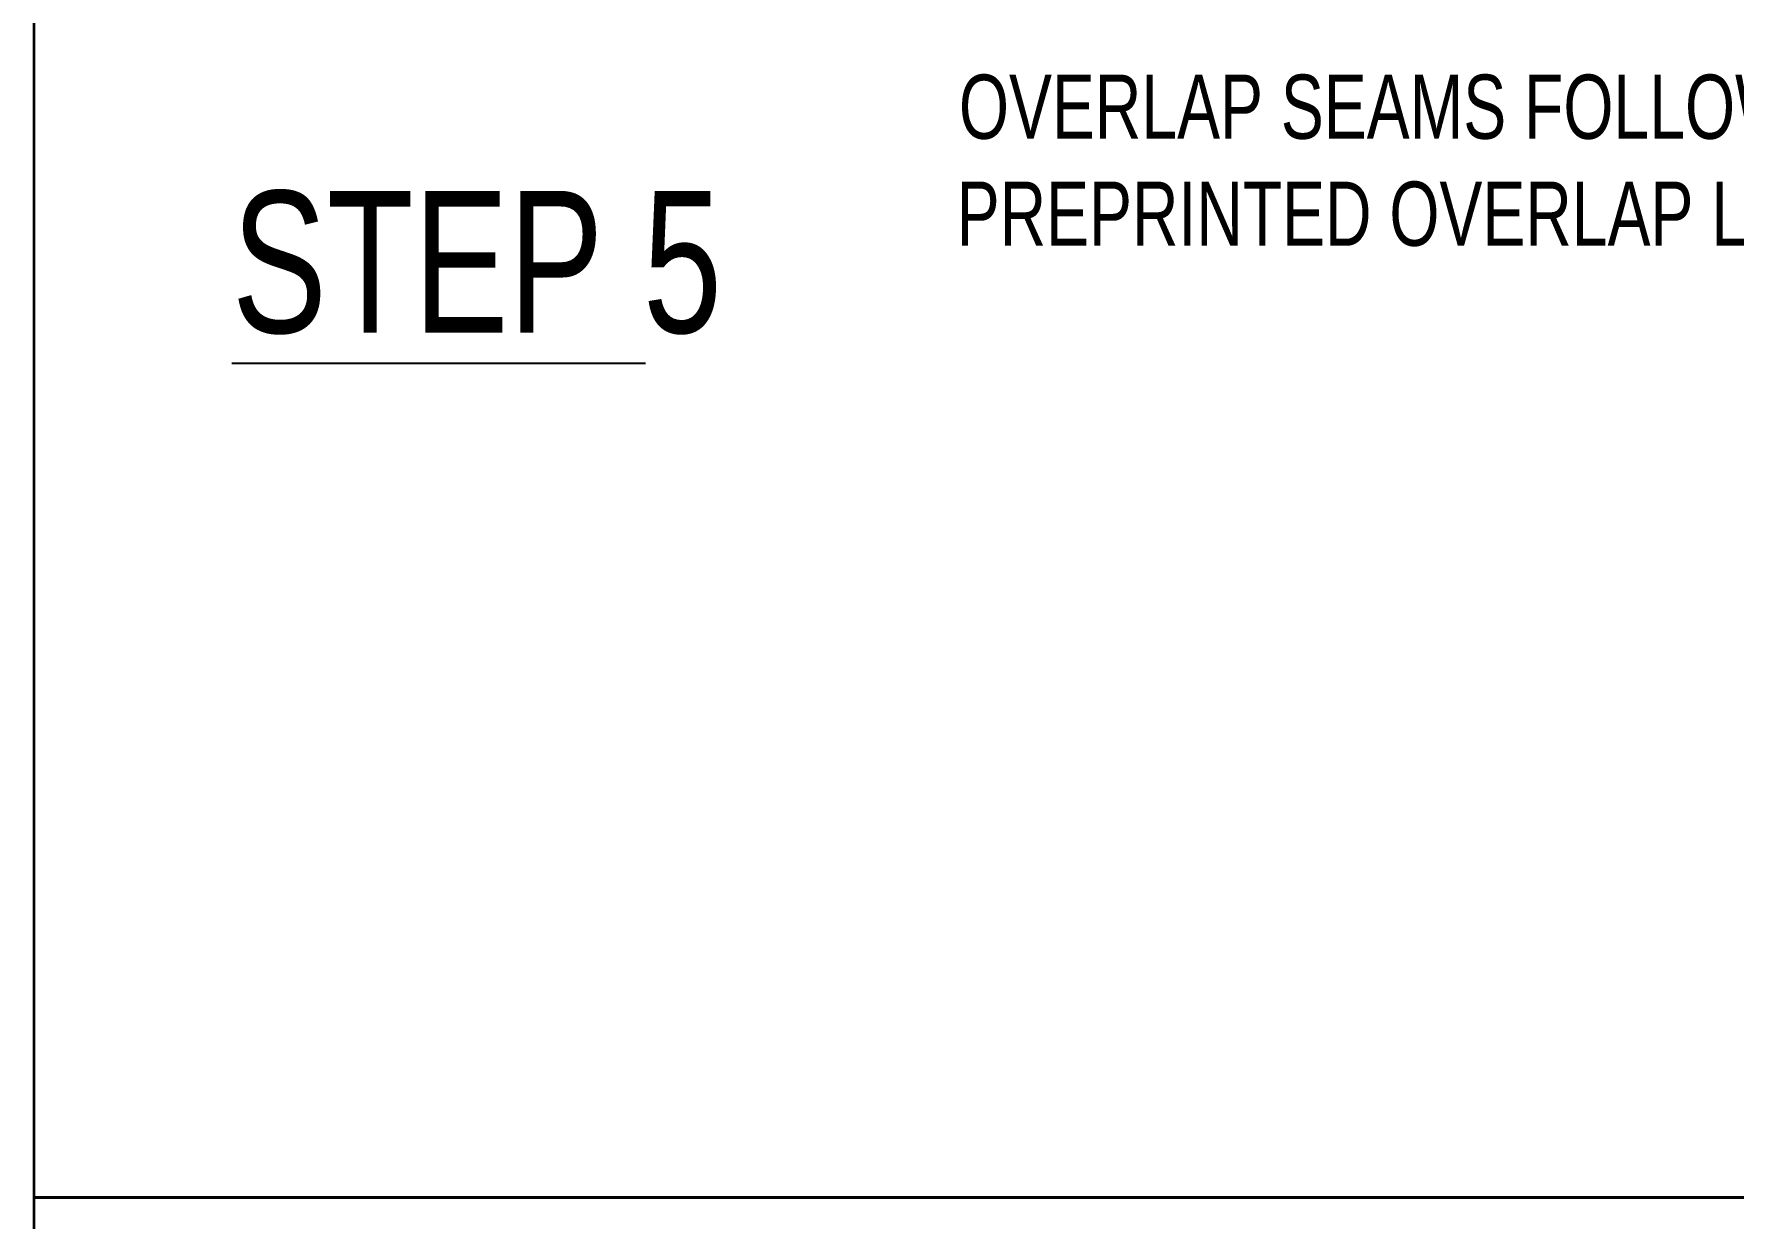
# Model space of a CAD drawing. Header units: inches. Extents: x -9 to 49, y -7 to 10.3.
# Drawn here: x 12.145 to 14.102, y 0.457 to 1.821 of the extents above; entities that cross this region are included whole.
import ezdxf

# ---------------------------------------------------------------- set-up
doc = ezdxf.new("R2010")
doc.units = ezdxf.units.IN
doc.header["$MEASUREMENT"] = 0
doc.layers.add('A-Anno-Titl-Otln', color=7, linetype='Continuous')
doc.layers.add('A-ANNO-TXT', color=7, linetype='Continuous')

# ---------------------------------------------------------------- blocks, each defined once
blk = doc.blocks.new('block 669')
at = {"color": 7, "lineweight": 35}
blk.add_lwpolyline([(12.1451, 0.4805), (12.1451, 9.152), (19.412, 9.152), (19.412, 0.4805), (12.1451, 0.4805)], dxfattribs=at)
blk = doc.blocks.new('block 803')
at = {"layer": 'A-ANNO-TXT', "color": 7, "char_height": 0.073909, "attachment_point": 7}
for s, insert in [('\\fMyriad Pro|b0|i0|c0|p34;\\W0.75;OVERLAP SEAMS FOLLOWING THE ', (13.2104, 1.6988)), ('\\fMyriad Pro|b0|i0|c0|p34;\\W0.75;PREPRINTED OVERLAP LINE', (13.2078, 1.5756))]:
    blk.add_mtext(s, dxfattribs=dict(at, insert=insert))
blk = doc.blocks.new('block 804')
at = {"layer": 'A-ANNO-TXT', "color": 7, "lineweight": 25}
blk.add_lwpolyline([(12.3731, 1.4414), (12.8495, 1.4414)], dxfattribs=at)
at = {"layer": 'A-ANNO-TXT', "color": 7, "insert": (12.3731, 1.4741), "char_height": 0.163315, "attachment_point": 7}
blk.add_mtext('\\fMyriad Pro|b0|i0|c0|p34;\\W0.75;STEP 5', dxfattribs=at)
blk = doc.blocks.new('block 878')
at = {"layer": 'A-Anno-Titl-Otln', "color": 7, "lineweight": 35}
blk.add_lwpolyline([(12.1451, 0.4805), (19.412, 0.4805)], dxfattribs=at)
blk = doc.blocks.new('block 879')
at = {"layer": 'A-Anno-Titl-Otln', "color": 7, "lineweight": 35}
blk.add_lwpolyline([(12.1451, -0.5373), (12.1451, 9.152)], dxfattribs=at)

msp = doc.modelspace()

# ---------------------------------------------------------------- block references
msp.add_blockref('block 669', (0, 0))
at = {"layer": 'A-Anno-Titl-Otln'}
for name in ['block 879', 'block 878']:
    msp.add_blockref(name, (0, 0), dxfattribs=at)
at = {"layer": 'A-ANNO-TXT'}
for name in ['block 803', 'block 804']:
    msp.add_blockref(name, (0, 0), dxfattribs=at)

doc.saveas('drawing.dxf')
